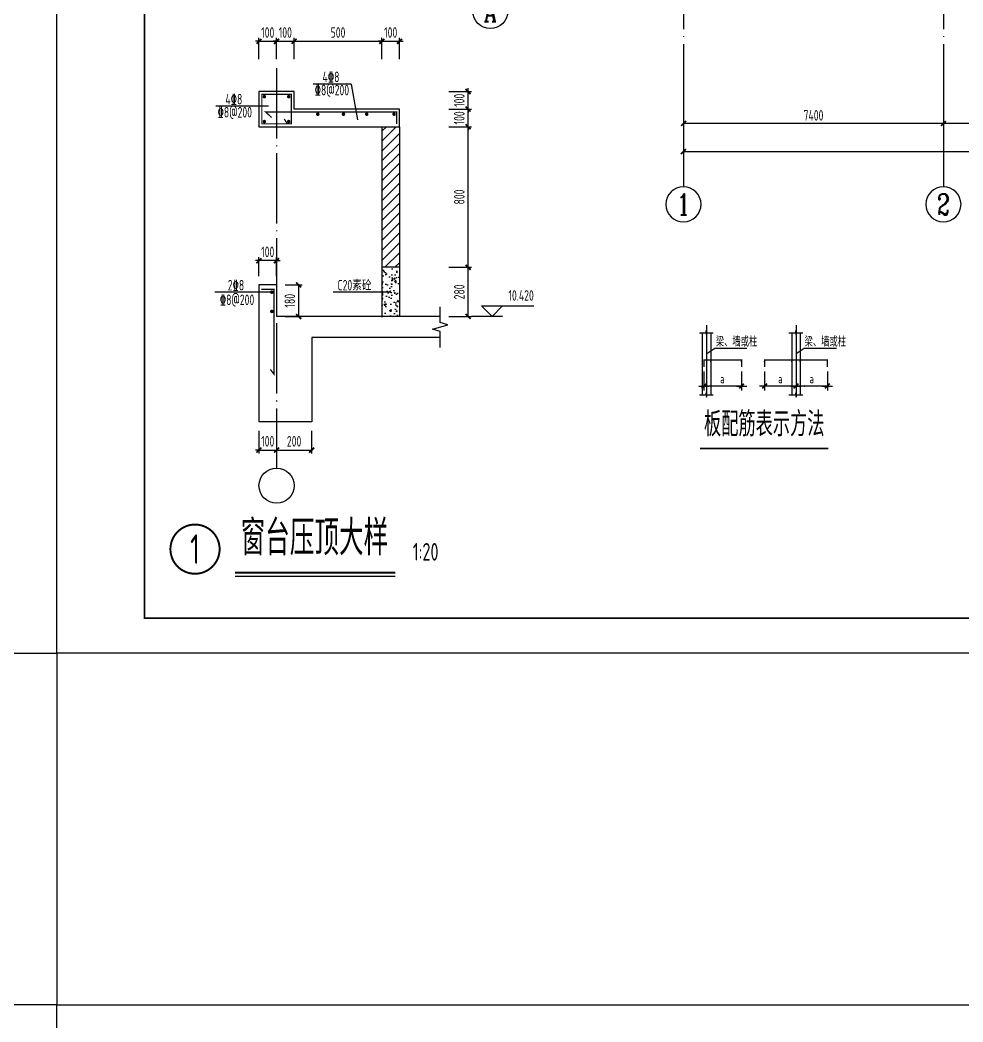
# Model space of a CAD drawing. Extents: x 9732137 to 18866768, y -962146 to 246094.
# Drawn here: x 9776014 to 9802854, y -475194 to -446693 of the extents above; entities that cross this region are included whole.
import ezdxf
from ezdxf.enums import TextEntityAlignment as Align

# ---------------------------------------------------------------- set-up
doc = ezdxf.new("R2010")
doc.units = 0
doc.header["$LTSCALE"] = 1000
doc.linetypes.add('DOTE', pattern=[2.42, 2, -0.2, 0.02, -0.2])
doc.layers.get('0').update_dxf_attribs({"linetype": 'CONTINUOUS'})
doc.layers.get('Defpoints').update_dxf_attribs({"linetype": 'CONTINUOUS'})
for name, color, linetype in [('AXIS', 1, 'DOTE'), ('AXIS_DIM', 3, 'CONTINUOUS'), ('AXIS_NUM', 7, 'CONTINUOUS'), ('BORDER', 7, 'CONTINUOUS'), ('DIM', 3, 'CONTINUOUS'), ('DIM_IDEN', 116, 'CONTINUOUS'), ('HATCH', 254, 'CONTINUOUS'), ('NUM', 7, 'CONTINUOUS'), ('TEXT', 7, 'CONTINUOUS'), ('THIN', 7, 'CONTINUOUS'), ('柱', 2, 'CONTINUOUS')]:
    doc.layers.add(name, color=color, linetype=linetype)
doc.layers.add('rein', color=6, linetype='ByLayer', lineweight=18)
doc.styles.add('TSSD_Axis', font='Complex.shx', dxfattribs={"width": 0.7, "bigfont": 'hztxt.shx'})
doc.styles.add('TSSD_Dimension', font='Tssdeng.shx', dxfattribs={"width": 0.7, "bigfont": 'hztxt.shx'})
doc.styles.add('TSSD_Label', font='Tssdeng.shx', dxfattribs={"width": 0.7, "bigfont": 'hztxt.shx'})
doc.styles.add('TSSD_Norm', font='Tssdeng.shx', dxfattribs={"width": 0.7, "bigfont": 'hztxt.shx'})
doc.styles.add('TSSD_Num', font='Tssdeng.shx', dxfattribs={"width": 0.7, "bigfont": 'hztxt.shx'})
doc.styles.add('TSSD_Rein', font='Tssdeng.shx', dxfattribs={"width": 0.7, "bigfont": 'hztxt.shx'})
doc.dimstyles.new('TSSD_100_100$0', dxfattribs={"dimtxt": 300, "dimasz": 100, "dimexe": 100, "dimexo": 250, "dimgap": 80, "dimtad": 1, "dimdec": 0, "dimzin": 0, "dimdsep": 46, "dimtxsty": 'TSSD_Dimension', "dimblk1": 'ARCHTICK', "dimblk2": 'ARCHTICK', "dimsah": 1, "dimcen": 0, "dimclrd": 3, "dimclre": 256, "dimclrt": 7, "dimadec": 1, "dimazin": 0, "dimtfac": 1, "dimtdec": 0, "dimtix": 1, "dimtmove": 2, "dimatfit": 3, "dimldrblk": 'ARCHTICK', "dimfxl": 1, "dimtolj": 1, "dimtzin": 0, "dimarcsym": 0})
doc.dimstyles.new('TSSD_20_100', dxfattribs={"dimtxt": 300, "dimasz": 100, "dimexe": 100, "dimexo": 250, "dimgap": 100, "dimtad": 1, "dimdec": 0, "dimlfac": 0.2, "dimzin": 0, "dimdsep": 46, "dimtxsty": 'TSSD_Dimension', "dimblk": 'ARCHTICK', "dimcen": 0, "dimclrt": 7, "dimadec": 0, "dimazin": 0, "dimtfac": 1, "dimtdec": 0, "dimtix": 1, "dimtmove": 2, "dimatfit": 3, "dimldrblk": 'ARCHTICK', "dimfxl": 1, "dimtolj": 1, "dimtzin": 0, "dimarcsym": 0})

# ---------------------------------------------------------------- blocks, each defined once
blk = doc.blocks.new('ts_axno')
at = {"color": 0, "linetype": 'ByBlock', "lineweight": -2}
blk.add_circle((0, 0), 0.5, dxfattribs=at)
at = {"color": 0, "linetype": 'ByBlock', "lineweight": -2, "style": 'TSSD_Axis', "width": 0.7}
blk.add_attdef('A', text='', height=0.6, dxfattribs=at).set_placement((0, 0), align=Align.MIDDLE_CENTER)
blk = doc.blocks.new('_ArchTick')
at = {"color": 0, "linetype": 'ByBlock', "const_width": 0.5}
blk.add_lwpolyline([(-0.71, -0.71), (0.71, 0.71)], dxfattribs=at)
blk = doc.blocks.new('*D454')
at = {"layer": 'AXIS_DIM', "lineweight": -2}
for p, q in [((9802299, -447685), (9802299, -449735)), ((9809499, -447685), (9809499, -449735))]:
    blk.add_line(p, q, dxfattribs=at)
at = {"layer": 'AXIS_DIM', "color": 3, "lineweight": -2}
blk.add_line((9809499, -449635), (9802299, -449635), dxfattribs=at)
at = {"layer": 'Defpoints', "color": 0}
for p in [(9802299, -447435), (9809499, -447435), (9802299, -449635)]:
    blk.add_point(p, dxfattribs=at)
at = {"layer": 'AXIS_DIM', "color": 3, "lineweight": -2, "xscale": 100, "yscale": 100, "zscale": 100, "rotation": 180}
blk.add_blockref('_ArchTick', (9802299, -449635), dxfattribs=at)
at = {"layer": 'AXIS_DIM', "color": 3, "lineweight": -2, "xscale": 100, "yscale": 100, "zscale": 100}
blk.add_blockref('_ArchTick', (9809499, -449635), dxfattribs=at)
at = {"layer": 'AXIS_DIM', "color": 7, "insert": (9805899, -449405), "char_height": 300, "attachment_point": 5, "style": 'TSSD_Dimension'}
blk.add_mtext('\\A1;7200', dxfattribs=at)
blk = doc.blocks.new('*D455')
at = {"layer": 'AXIS_DIM', "lineweight": -2}
for p, q in [((9794899, -447685), (9794899, -449735)), ((9802299, -447685), (9802299, -449735))]:
    blk.add_line(p, q, dxfattribs=at)
at = {"layer": 'AXIS_DIM', "color": 3, "lineweight": -2}
blk.add_line((9802299, -449635), (9794899, -449635), dxfattribs=at)
at = {"layer": 'Defpoints', "color": 0}
for p in [(9794899, -447435), (9802299, -447435), (9794899, -449635)]:
    blk.add_point(p, dxfattribs=at)
at = {"layer": 'AXIS_DIM', "color": 3, "lineweight": -2, "xscale": 100, "yscale": 100, "zscale": 100, "rotation": 180}
blk.add_blockref('_ArchTick', (9794899, -449635), dxfattribs=at)
at = {"layer": 'AXIS_DIM', "color": 3, "lineweight": -2, "xscale": 100, "yscale": 100, "zscale": 100}
blk.add_blockref('_ArchTick', (9802299, -449635), dxfattribs=at)
at = {"layer": 'AXIS_DIM', "color": 7, "insert": (9798599, -449405), "char_height": 300, "attachment_point": 5, "style": 'TSSD_Dimension'}
blk.add_mtext('\\A1;7400', dxfattribs=at)
blk = doc.blocks.new('*D456')
at = {"layer": 'AXIS_DIM', "lineweight": -2}
for p, q in [((9794899, -447685), (9794899, -450535)), ((9816899, -447685), (9816899, -450535))]:
    blk.add_line(p, q, dxfattribs=at)
at = {"layer": 'AXIS_DIM', "color": 3, "lineweight": -2}
blk.add_line((9794899, -450435), (9816899, -450435), dxfattribs=at)
at = {"layer": 'Defpoints', "color": 0}
for p in [(9794899, -447435), (9816899, -447435), (9816899, -450435)]:
    blk.add_point(p, dxfattribs=at)
at = {"layer": 'AXIS_DIM', "color": 3, "lineweight": -2, "xscale": 100, "yscale": 100, "zscale": 100, "rotation": 180}
blk.add_blockref('_ArchTick', (9794899, -450435), dxfattribs=at)
at = {"layer": 'AXIS_DIM', "color": 3, "lineweight": -2, "xscale": 100, "yscale": 100, "zscale": 100}
blk.add_blockref('_ArchTick', (9816899, -450435), dxfattribs=at)
at = {"layer": 'AXIS_DIM', "color": 7, "insert": (9805899, -450205), "char_height": 300, "attachment_point": 5, "style": 'TSSD_Dimension'}
blk.add_mtext('\\A1;22000', dxfattribs=at)
blk = doc.blocks.new('_DIMX')
blk.add_line((-150, 0), (150, 0))
at = {"const_width": 50}
blk.add_lwpolyline([(-70, -70), (70, 70)], dxfattribs=at)
blk = doc.blocks.new('ts_idx1')
at = {"color": 0, "linetype": 'ByBlock', "lineweight": -2, "const_width": 0.04}
blk.add_lwpolyline([(-0.5, 0, 1), (0.5, 0, 1)], format="xyb", close=True, dxfattribs=at)
at = {"color": 0, "linetype": 'ByBlock', "lineweight": -2, "style": 'TSSD_Num', "width": 0.7}
blk.add_attdef('A', text='', height=0.6, dxfattribs=at).set_placement((0, 0), align=Align.MIDDLE_CENTER)
blk = doc.blocks.new('*D558')
at = {"layer": 'Defpoints', "color": 0}
for p in [(9787970, -453727), (9788768, -453727), (9787970, -455127)]:
    blk.add_point(p, dxfattribs=at)
at = {"layer": 'DIM', "color": 0, "lineweight": -2}
for p, q in [((9788220, -453727), (9788868, -453727)), ((9788768, -455127), (9788768, -453727)), ((9788220, -455127), (9788868, -455127))]:
    blk.add_line(p, q, dxfattribs=at)
at = {"layer": 'DIM', "color": 0, "lineweight": -2, "xscale": 100, "yscale": 100, "zscale": 100}
for p, rotation in [((9788768, -453727), 90), ((9788768, -455127), 270)]:
    blk.add_blockref('_ArchTick', p, dxfattribs=dict(at, rotation=rotation))
at = {"layer": 'DIM', "color": 7, "insert": (9788518, -454427), "char_height": 300, "attachment_point": 5, "rotation": 90, "style": 'TSSD_Dimension'}
blk.add_mtext('\\A1;280', dxfattribs=at)
blk = doc.blocks.new('*D548')
at = {"layer": 'Defpoints', "color": 0}
for p in [(9787970, -449727), (9788768, -449727), (9787970, -453727)]:
    blk.add_point(p, dxfattribs=at)
at = {"layer": 'DIM', "color": 0, "lineweight": -2}
for p, q in [((9788220, -449727), (9788868, -449727)), ((9788768, -453727), (9788768, -449727)), ((9788220, -453727), (9788868, -453727))]:
    blk.add_line(p, q, dxfattribs=at)
at = {"layer": 'DIM', "color": 0, "lineweight": -2, "xscale": 100, "yscale": 100, "zscale": 100}
for p, rotation in [((9788768, -449727), 90), ((9788768, -453727), 270)]:
    blk.add_blockref('_ArchTick', p, dxfattribs=dict(at, rotation=rotation))
at = {"layer": 'DIM', "color": 7, "insert": (9788518, -451727), "char_height": 300, "attachment_point": 5, "rotation": 90, "style": 'TSSD_Dimension'}
blk.add_mtext('\\A1;800', dxfattribs=at)
blk = doc.blocks.new('*D549')
at = {"layer": 'Defpoints', "color": 0}
for p in [(9787970, -449227), (9788768, -449227), (9787970, -449727)]:
    blk.add_point(p, dxfattribs=at)
at = {"layer": 'DIM', "color": 0, "lineweight": -2}
for p, q in [((9788768, -449227), (9788768, -449127)), ((9788220, -449227), (9788868, -449227)), ((9788768, -449727), (9788768, -449227)), ((9788220, -449727), (9788868, -449727)), ((9788768, -449727), (9788768, -449827))]:
    blk.add_line(p, q, dxfattribs=at)
at = {"layer": 'DIM', "color": 0, "lineweight": -2, "xscale": 100, "yscale": 100, "zscale": 100}
for p, rotation in [((9788768, -449227), 270), ((9788768, -449727), 90)]:
    blk.add_blockref('_ArchTick', p, dxfattribs=dict(at, rotation=rotation))
at = {"layer": 'DIM', "color": 7, "insert": (9788518, -449477), "char_height": 300, "attachment_point": 5, "rotation": 90, "style": 'TSSD_Dimension'}
blk.add_mtext('\\A1;100', dxfattribs=at)
blk = doc.blocks.new('*D550')
at = {"layer": 'Defpoints', "color": 0}
for p in [(9787970, -448727), (9788768, -448727), (9787970, -449227)]:
    blk.add_point(p, dxfattribs=at)
at = {"layer": 'DIM', "color": 0, "lineweight": -2}
for p, q in [((9788220, -448727), (9788868, -448727)), ((9788768, -448727), (9788768, -448627)), ((9788768, -449227), (9788768, -448727)), ((9788220, -449227), (9788868, -449227)), ((9788768, -449227), (9788768, -449327))]:
    blk.add_line(p, q, dxfattribs=at)
at = {"layer": 'DIM', "color": 0, "lineweight": -2, "xscale": 100, "yscale": 100, "zscale": 100}
for p, rotation in [((9788768, -448727), 270), ((9788768, -449227), 90)]:
    blk.add_blockref('_ArchTick', p, dxfattribs=dict(at, rotation=rotation))
at = {"layer": 'DIM', "color": 7, "insert": (9788518, -448977), "char_height": 300, "attachment_point": 5, "rotation": 90, "style": 'TSSD_Dimension'}
blk.add_mtext('\\A1;100', dxfattribs=at)
blk = doc.blocks.new('*D551')
at = {"layer": 'Defpoints', "color": 0}
for p in [(9783315, -454227), (9783315, -455127), (9783943, -455127)]:
    blk.add_point(p, dxfattribs=at)
at = {"layer": 'DIM', "color": 0, "lineweight": -2}
for p, q in [((9783565, -454227), (9784043, -454227)), ((9783943, -454227), (9783943, -455127)), ((9783565, -455127), (9784043, -455127))]:
    blk.add_line(p, q, dxfattribs=at)
at = {"layer": 'DIM', "color": 0, "lineweight": -2, "xscale": 100, "yscale": 100, "zscale": 100}
for p, rotation in [((9783943, -454227), 90), ((9783943, -455127), 270)]:
    blk.add_blockref('_ArchTick', p, dxfattribs=dict(at, rotation=rotation))
at = {"layer": 'DIM', "color": 7, "insert": (9783693, -454677), "char_height": 300, "attachment_point": 5, "rotation": 90, "style": 'TSSD_Dimension'}
blk.add_mtext('\\A1;180', dxfattribs=at)
blk = doc.blocks.new('*D552')
at = {"layer": 'Defpoints', "color": 0}
for p in [(9782815, -453538), (9782815, -454227), (9783315, -454227)]:
    blk.add_point(p, dxfattribs=at)
at = {"layer": 'DIM', "color": 0, "lineweight": -2}
for p, q in [((9782815, -453977), (9782815, -453438)), ((9783315, -453977), (9783315, -453438)), ((9782815, -453538), (9782715, -453538)), ((9783315, -453538), (9782815, -453538)), ((9783315, -453538), (9783415, -453538))]:
    blk.add_line(p, q, dxfattribs=at)
at = {"layer": 'DIM', "color": 0, "lineweight": -2, "xscale": 100, "yscale": 100, "zscale": 100}
blk.add_blockref('_ArchTick', (9782815, -453538), dxfattribs=at)
at = {"layer": 'DIM', "color": 0, "lineweight": -2, "xscale": 100, "yscale": 100, "zscale": 100, "rotation": 180}
blk.add_blockref('_ArchTick', (9783315, -453538), dxfattribs=at)
at = {"layer": 'DIM', "color": 7, "insert": (9783065, -453288), "char_height": 300, "attachment_point": 5, "style": 'TSSD_Dimension'}
blk.add_mtext('\\A1;100', dxfattribs=at)
blk = doc.blocks.new('*D553')
at = {"layer": 'Defpoints', "color": 0}
for p in [(9782815, -458127), (9783315, -458127), (9783315, -458927)]:
    blk.add_point(p, dxfattribs=at)
at = {"layer": 'DIM', "color": 0, "lineweight": -2}
for p, q in [((9782815, -458377), (9782815, -459027)), ((9783315, -458377), (9783315, -459027)), ((9782815, -458927), (9782715, -458927)), ((9782815, -458927), (9783315, -458927)), ((9783315, -458927), (9783415, -458927))]:
    blk.add_line(p, q, dxfattribs=at)
at = {"layer": 'DIM', "color": 0, "lineweight": -2, "xscale": 100, "yscale": 100, "zscale": 100}
blk.add_blockref('_ArchTick', (9782815, -458927), dxfattribs=at)
at = {"layer": 'DIM', "color": 0, "lineweight": -2, "xscale": 100, "yscale": 100, "zscale": 100, "rotation": 180}
blk.add_blockref('_ArchTick', (9783315, -458927), dxfattribs=at)
at = {"layer": 'DIM', "color": 7, "insert": (9783065, -458677), "char_height": 300, "attachment_point": 5, "style": 'TSSD_Dimension'}
blk.add_mtext('\\A1;100', dxfattribs=at)
blk = doc.blocks.new('*D554')
at = {"layer": 'Defpoints', "color": 0}
for p in [(9783315, -458127), (9784315, -458127), (9784315, -458927)]:
    blk.add_point(p, dxfattribs=at)
at = {"layer": 'DIM', "color": 0, "lineweight": -2}
for p, q in [((9783315, -458377), (9783315, -459027)), ((9784315, -458377), (9784315, -459027)), ((9783315, -458927), (9784315, -458927))]:
    blk.add_line(p, q, dxfattribs=at)
at = {"layer": 'DIM', "color": 0, "lineweight": -2, "xscale": 100, "yscale": 100, "zscale": 100, "rotation": 180}
blk.add_blockref('_ArchTick', (9783315, -458927), dxfattribs=at)
at = {"layer": 'DIM', "color": 0, "lineweight": -2, "xscale": 100, "yscale": 100, "zscale": 100}
blk.add_blockref('_ArchTick', (9784315, -458927), dxfattribs=at)
at = {"layer": 'DIM', "color": 7, "insert": (9783815, -458677), "char_height": 300, "attachment_point": 5, "style": 'TSSD_Dimension'}
blk.add_mtext('\\A1;200', dxfattribs=at)
blk = doc.blocks.new('*D555')
at = {"layer": 'Defpoints', "color": 0}
for p in [(9783315, -447298), (9782815, -448060), (9783315, -448060)]:
    blk.add_point(p, dxfattribs=at)
at = {"layer": 'DIM', "color": 0, "lineweight": -2}
for p, q in [((9782815, -447298), (9782715, -447298)), ((9782815, -447810), (9782815, -447198)), ((9782815, -447298), (9783315, -447298)), ((9783315, -447810), (9783315, -447198)), ((9783315, -447298), (9783415, -447298))]:
    blk.add_line(p, q, dxfattribs=at)
at = {"layer": 'DIM', "color": 0, "lineweight": -2, "xscale": 100, "yscale": 100, "zscale": 100}
blk.add_blockref('_ArchTick', (9782815, -447298), dxfattribs=at)
at = {"layer": 'DIM', "color": 0, "lineweight": -2, "xscale": 100, "yscale": 100, "zscale": 100, "rotation": 180}
blk.add_blockref('_ArchTick', (9783315, -447298), dxfattribs=at)
at = {"layer": 'DIM', "color": 7, "insert": (9783065, -447048), "char_height": 300, "attachment_point": 5, "style": 'TSSD_Dimension'}
blk.add_mtext('\\A1;100', dxfattribs=at)
blk = doc.blocks.new('*D556')
at = {"layer": 'Defpoints', "color": 0}
for p in [(9783815, -447298), (9783315, -448060), (9783815, -448060)]:
    blk.add_point(p, dxfattribs=at)
at = {"layer": 'DIM', "color": 0, "lineweight": -2}
for p, q in [((9783315, -447298), (9783215, -447298)), ((9783315, -447810), (9783315, -447198)), ((9783315, -447298), (9783815, -447298)), ((9783815, -447810), (9783815, -447198)), ((9783815, -447298), (9783915, -447298))]:
    blk.add_line(p, q, dxfattribs=at)
at = {"layer": 'DIM', "color": 0, "lineweight": -2, "xscale": 100, "yscale": 100, "zscale": 100}
blk.add_blockref('_ArchTick', (9783315, -447298), dxfattribs=at)
at = {"layer": 'DIM', "color": 0, "lineweight": -2, "xscale": 100, "yscale": 100, "zscale": 100, "rotation": 180}
blk.add_blockref('_ArchTick', (9783815, -447298), dxfattribs=at)
at = {"layer": 'DIM', "color": 7, "insert": (9783565, -447048), "char_height": 300, "attachment_point": 5, "style": 'TSSD_Dimension'}
blk.add_mtext('\\A1;100', dxfattribs=at)
blk = doc.blocks.new('*D557')
at = {"layer": 'Defpoints', "color": 0}
for p in [(9786315, -447298), (9783815, -448060), (9786315, -448060)]:
    blk.add_point(p, dxfattribs=at)
at = {"layer": 'DIM', "color": 0, "lineweight": -2}
for p, q in [((9783815, -447810), (9783815, -447198)), ((9783815, -447298), (9786315, -447298)), ((9786315, -447810), (9786315, -447198))]:
    blk.add_line(p, q, dxfattribs=at)
at = {"layer": 'DIM', "color": 0, "lineweight": -2, "xscale": 100, "yscale": 100, "zscale": 100, "rotation": 180}
blk.add_blockref('_ArchTick', (9783815, -447298), dxfattribs=at)
at = {"layer": 'DIM', "color": 0, "lineweight": -2, "xscale": 100, "yscale": 100, "zscale": 100}
blk.add_blockref('_ArchTick', (9786315, -447298), dxfattribs=at)
at = {"layer": 'DIM', "color": 7, "insert": (9785065, -447048), "char_height": 300, "attachment_point": 5, "style": 'TSSD_Dimension'}
blk.add_mtext('\\A1;500', dxfattribs=at)
blk = doc.blocks.new('*D559')
at = {"layer": 'Defpoints', "color": 0}
for p in [(9786815, -447298), (9786315, -448060), (9786815, -448060)]:
    blk.add_point(p, dxfattribs=at)
at = {"layer": 'DIM', "color": 0, "lineweight": -2}
for p, q in [((9786315, -447298), (9786215, -447298)), ((9786315, -447810), (9786315, -447198)), ((9786315, -447298), (9786815, -447298)), ((9786815, -447810), (9786815, -447198)), ((9786815, -447298), (9786915, -447298))]:
    blk.add_line(p, q, dxfattribs=at)
at = {"layer": 'DIM', "color": 0, "lineweight": -2, "xscale": 100, "yscale": 100, "zscale": 100}
blk.add_blockref('_ArchTick', (9786315, -447298), dxfattribs=at)
at = {"layer": 'DIM', "color": 0, "lineweight": -2, "xscale": 100, "yscale": 100, "zscale": 100, "rotation": 180}
blk.add_blockref('_ArchTick', (9786815, -447298), dxfattribs=at)
at = {"layer": 'DIM', "color": 7, "insert": (9786565, -447048), "char_height": 300, "attachment_point": 5, "style": 'TSSD_Dimension'}
blk.add_mtext('\\A1;100', dxfattribs=at)

msp = doc.modelspace()

# ---------------------------------------------------------------- hatches: boundary and pattern name
at = {"layer": 'HATCH'}
h = msp.add_hatch(dxfattribs=at)
h.set_pattern_fill('METAL', color=256, scale=50, style=0)
h.set_pattern_definition([(45, (-209402.43, -117569.83), (-141.4213562, 141.4213562), [])])
h.paths.add_polyline_path([(9786815.3, -449726.8), (9786315.3, -449726.8), (9786315.3, -453726.8), (9786815.3, -453726.8)])
h = msp.add_hatch(dxfattribs=at)
h.set_pattern_fill('CONCRETE', color=256, scale=50, style=0)
h.set_pattern_definition([(50, (-209402.43, -117569.83), (358.630091, -31.3760675), [37.5, -412.5]), (355, (-209402.43, -117569.83), (-69.375667, 376.096067), [30, -330]), (100.4514, (-209372.54, -117572.45), (289.254691, 344.719771), [31.870095, -350.571056]), (46.1842, (-209402.43, -117469.83), (533.620524, -82.759507), [56.25, -618.75]), (96.6356, (-209357.96, -117476.73), (467.331353, 487.058935), [47.805144, -525.8565]), (351.1842, (-209402.43, -117469.83), (467.330973, 487.0593), [45, -495]), (21, (-209352.43, -117494.83), (298.453526, -201.309445), [37.5, -412.5]), (326, (-209352.43, -117494.83), (121.657666, 362.575023), [30, -330]), (71.4514, (-209327.56, -117511.6), (420.111314, 161.265248), [31.870095, -350.571056]), (37.5, (-209402.43, -117569.83), (6.0799277, 166.4469269), [0, -326, 0, -335, 0, -331.25]), (7.5, (-209402.43, -117569.83), (131.5347687, 197.205856), [0, -191, 0, -318.5, 0, -126.25]), (327.5, (-209513.93, -117569.83), (266.911218, -11.2774359), [0, -125, 0, -390, 0, -517.5]), (317.5, (-209563.93, -117569.83), (291.5930847, 50.052491), [0, -162.5, 0, -259, 0, -367.5])])
h.paths.add_polyline_path([(9786815.3, -453726.8), (9786315.3, -453726.8), (9786315.3, -455126.8), (9786815.3, -455126.8)])

# ---------------------------------------------------------------- linework, layer by layer
for p, q in [((9786315.3, -449726.8, 0), (9786315.3, -455126.8, 0)), ((9786815.3, -449726.8, 0), (9786815.3, -455126.8, 0)), ((9786815.3, -453726.8, 0), (9786315.3, -453726.8, 0)), ((9782815.3, -454226.8, 0), (9782815.3, -458126.8, 0)), ((9783315.3, -454226.8, 0), (9782815.3, -454226.8, 0)), ((9783315.3, -454226.8, 0), (9783315.3, -455126.8, 0)), ((9787970, -455126.8, 0), (9783315.3, -455126.8, 0)), ((9795351.9, -455587, 0), (9795539.4, -455587, 0)), ((9795433.2, -455587, 0), (9795433.2, -457358.6, 0)), ((9795539.4, -455587, 0), (9795554.3, -455514.9, 0)), ((9795554.3, -455514.9, 0), (9795554.3, -455646.4, 0)), ((9795554.3, -455646.4, 0), (9795569.2, -455587, 0)), ((9795569.2, -455587, 0), (9795746.7, -455587, 0)), ((9795674.4, -455587, 0), (9795674.4, -457358.6, 0)), ((9797900.3, -455587, 0), (9798087.9, -455587, 0)), ((9797981.6, -455587, 0), (9797981.6, -457358.6, 0)), ((9798087.9, -455587, 0), (9798102.7, -455514.9, 0)), ((9798102.7, -455514.9, 0), (9798102.7, -455646.4, 0)), ((9798102.7, -455646.4, 0), (9798117.6, -455587, 0)), ((9798117.6, -455587, 0), (9798295.1, -455587, 0)), ((9798222.9, -455587, 0), (9798222.9, -457358.6, 0)), ((9787970, -455726.8, 0), (9784315.3, -455726.8, 0)), ((9784315.3, -455726.8, 0), (9784315.3, -458126.8, 0)), ((9795561.3, -456177.4, 0), (9795786.7, -456022.7, 0)), ((9795786.7, -456022.7, 0), (9796697.6, -456022.7, 0)), ((9798109.8, -456177.4, 0), (9798335.2, -456022.7, 0)), ((9798335.2, -456022.7, 0), (9799252.5, -456022.7, 0)), ((9795351.9, -457358.6, 0), (9795539.4, -457358.6, 0)), ((9795539.4, -457358.6, 0), (9795554.3, -457286.6, 0)), ((9795554.3, -457286.6, 0), (9795554.3, -457418.1, 0)), ((9795554.3, -457418.1, 0), (9795569.2, -457358.6, 0)), ((9795569.2, -457358.6, 0), (9795746.7, -457358.6, 0)), ((9797900.3, -457358.6, 0), (9798087.9, -457358.6, 0)), ((9798087.9, -457358.6, 0), (9798102.7, -457286.6, 0)), ((9798102.7, -457286.6, 0), (9798102.7, -457418.1, 0)), ((9798102.7, -457418.1, 0), (9798117.6, -457358.6, 0)), ((9798117.6, -457358.6, 0), (9798295.1, -457358.6, 0)), ((9784315.3, -458126.8, 0), (9782815.3, -458126.8, 0))]:
    msp.add_line(p, q)
at = {"color": 0, "linetype": 'ByBlock'}
for p, q in [((9795480.6, -456692, 0), (9795480.6, -457233.8, 0)), ((9796553.1, -456692, 0), (9796553.1, -457233.8, 0)), ((9797209.6, -456692, 0), (9797209.6, -457233.8, 0)), ((9797981.6, -456692, 0), (9797981.6, -457233.8, 0)), ((9798222.9, -456692, 0), (9798222.9, -457233.8, 0)), ((9798993.9, -456692, 0), (9798993.9, -457233.8, 0)), ((9796552.1, -457104.8, 0), (9795457.5, -457104.8, 0)), ((9798102.3, -457104.8, 0), (9797210.6, -457104.8, 0)), ((9798993.9, -457104.8, 0), (9798102.3, -457104.8, 0))]:
    msp.add_line(p, q, dxfattribs=at)
at = {"elevation": 0}
msp.add_lwpolyline([(9782815.3, -449726.8), (9786815.3, -449726.8), (9786815.3, -449226.8), (9783815.3, -449226.8), (9783815.3, -448726.8), (9782815.3, -448726.8), (9782815.3, -449726.8)], dxfattribs=at)
at = {"color": 1, "const_width": 40, "elevation": 0}
for points in [[(9795480.6, -456564.6), (9795480.6, -456365.5), (9796553.1, -456365.5), (9796553.1, -456564.6)], [(9797209.6, -456564.6), (9797209.6, -456365.5), (9798994.9, -456365.5), (9798994.9, -456564.6)]]:
    msp.add_lwpolyline(points, dxfattribs=at)
at = {"color": 0, "linetype": 'ByBlock'}
for p in [(9795674.4, -456402.5, 0), (9796553.1, -456402.5, 0), (9797209.6, -456402.5, 0), (9797981.6, -456402.5, 0), (9798222.9, -456402.5, 0), (9795507.4, -457104.8, 0), (9797209.6, -457104.8, 0), (9798102.3, -457104.8, 0), (9798343.5, -457104.8, 0)]:
    msp.add_point(p, dxfattribs=at)
at = {"layer": 'AXIS'}
for p, q in [((9794898.5, -430435.1, 0), (9794898.5, -447435.1, 0)), ((9802298.5, -430435.1, 0), (9802298.5, -447435.1, 0))]:
    msp.add_line(p, q, dxfattribs=at)
at = {"layer": 'AXIS', "linetype": 'DOTE'}
msp.add_line((9783315.3, -448060.5, 0), (9783315.3, -459436.5, 0), dxfattribs=at)
at = {"layer": 'AXIS', "color": 1, "linetype": 'DOTE'}
for p, q in [((9795553.8, -455370.2, 0), (9795553.8, -457536.5, 0)), ((9798102.3, -455370.2, 0), (9798102.3, -457536.5, 0))]:
    msp.add_line(p, q, dxfattribs=at)
at = {"layer": 'AXIS_NUM'}
for p, q in [((9794898.5, -447435.1, 0), (9794898.5, -451435.1, 0)), ((9802298.5, -447435.1, 0), (9802298.5, -451435.1, 0))]:
    msp.add_line(p, q, dxfattribs=at)
at = {"layer": 'BORDER'}
for points in [[(9777056.8, -464706.3), (9777056.8, -422706.3), (9836456.8, -422706.3), (9836456.8, -464706.3)], [(9777056.8, -516706.3), (9777056.8, -474706.3), (9836456.8, -474706.3), (9836456.8, -516706.3)]]:
    msp.add_lwpolyline(points, close=True, dxfattribs=at)
at = {"layer": 'BORDER', "const_width": 50}
msp.add_lwpolyline([(9779556.8, -463706.3), (9779556.8, -423706.3), (9835456.8, -423706.3), (9835456.8, -463706.3)], close=True, dxfattribs=at)
at = {"layer": 'NUM'}
for p, q in [((9789149, -454826.8, 0), (9789749, -454826.8, 0)), ((9789449, -455126.8, 0), (9789149, -454826.8, 0)), ((9789449, -455126.8, 0), (9789749, -454826.8, 0)), ((9789749, -454826.8, 0), (9790637.5, -454826.8, 0)), ((9789749, -455126.8, 0), (9788867.8, -455126.8, 0))]:
    msp.add_line(p, q, dxfattribs=at)
at = {"layer": 'NUM', "const_width": 50}
for points, elevation in [([(9795365.3, -458880.4), (9799021.3, -458880.4)], 0), ([(9782136.9, -462412.9), (9786692.7, -462412.9)], 1.6)]:
    msp.add_lwpolyline(points, dxfattribs=dict(at, elevation=elevation))
at = {"layer": 'NUM', "elevation": 1.6}
msp.add_lwpolyline([(9782136.9, -462512.9), (9786692.7, -462512.9)], dxfattribs=at)
at = {"layer": 'rein', "const_width": 35, "elevation": 0}
msp.add_lwpolyline([(9782895.3, -449646.8), (9783735.3, -449646.8), (9783735.3, -449306.8), (9783735.3, -449306.8), (9783735.3, -448806.8), (9782895.3, -448806.8)], close=True, dxfattribs=at)
at = {"layer": 'rein', "const_width": 50, "elevation": 0}
for points in [[(9782943, -448872.5, 1), (9782993, -448872.5, 1)], [(9783687.6, -448872.5, -1), (9783637.6, -448872.5, -1)], [(9784463.8, -449372.5, 1), (9784513.8, -449372.5, 1)], [(9785195.2, -449372.5, 1), (9785245.2, -449372.5, 1)], [(9785856.8, -449372.5, 1), (9785906.8, -449372.5, 1)], [(9786635.3, -449372.5, 1), (9786685.3, -449372.5, 1)], [(9782943, -449581.1, -1), (9782993, -449581.1, -1)], [(9783687.6, -449581.1, 1), (9783637.6, -449581.1, 1)], [(9783155.1, -454434.4, 1), (9783205.1, -454434.4, 1)], [(9783155.1, -454982.2, 1), (9783205.1, -454982.2, 1)]]:
    msp.add_lwpolyline(points, format="xyb", close=True, dxfattribs=at)
at = {"layer": 'rein', "elevation": 0}
for points, const_width in [([(9783177.2, -449465.8), (9783001, -449306.8), (9786735.3, -449306.8), (9786735.3, -449646.8)], 35), ([(9783625.7, -449646.8), (9783535.2, -449510.4)], 35), ([(9782880.4, -454355.8), (9782880.4, -454355.8), (9783245.4, -454355.8), (9783245.4, -456771.1), (9783245.4, -456771.1), (9783139.4, -456633.4)], 36)]:
    msp.add_lwpolyline(points, dxfattribs=dict(at, const_width=const_width))
at = {"layer": 'TEXT'}
for p, q in [((9783180.1, -454434.4, 0), (9781559.4, -454434.4, 0)), ((9786549, -454434.4, 0), (9784928.3, -454434.4, 0))]:
    msp.add_line(p, q, dxfattribs=at)
at = {"layer": 'THIN', "color": 7, "ltscale": 0.5}
for p, q in [((9785438.9, -448513.6, 0), (9784354.3, -448513.6, 0)), ((9785438.9, -448513.6, 0), (9785623.7, -449533.2, 0)), ((9783090.2, -449145.5, 0), (9781590.6, -449145.5, 0))]:
    msp.add_line(p, q, dxfattribs=at)
at = {"layer": 'THIN', "elevation": 0}
msp.add_lwpolyline([(9787970, -456006.8), (9787970, -455556.8), (9787750, -455486.8), (9788190, -455366.8), (9787970, -455296.8), (9787970, -454846.8)], dxfattribs=at)
at = {"layer": '柱'}
msp.add_lwpolyline([(9732136.8, -464706.3), (9777056.8, -464706.3), (9777056.8, -474706.3), (9732136.8, -474706.3)], close=True, dxfattribs=at)

# ---------------------------------------------------------------- block references
at = {"color": 0, "linetype": 'ByBlock', "xscale": 0.9649999998509884, "yscale": 0.9649999998509884, "zscale": 0.9649999999999996}
for p in [(9795480.6, -457104.8, 0), (9796553.1, -457104.8, 0), (9798102.3, -457104.8, 0), (9798994.9, -457104.8, 0)]:
    msp.add_blockref('_DIMX', p, dxfattribs=at)
at = {"color": 0, "linetype": 'ByBlock', "xscale": 0.9649999998509884, "yscale": 0.9649999998509884, "zscale": 0.9649999999999996, "rotation": 180}
msp.add_blockref('_DIMX', (9797209.6, -457104.8, 0), dxfattribs=at)
at = {"layer": 'AXIS_NUM'}
ref = msp.add_blockref('ts_axno', (9789398.5, -446435.1, 0), dxfattribs=dict(at, xscale=1000, yscale=1000, zscale=1000))
ref.add_attrib('A', 'A', dxfattribs={"height": 600, "style": 'TSSD_Axis', "width": 0.7}).set_placement((9789398.5, -446435.1, 0), align=Align.MIDDLE_CENTER)
ref = msp.add_blockref('ts_axno', (9794898.5, -451935.1, 0), dxfattribs=dict(at, xscale=-1000, yscale=1000, zscale=1000, rotation=180))
ref.add_attrib('1', '1', dxfattribs={"height": 600, "style": 'TSSD_Axis', "width": 0.7}).set_placement((9794898.5, -451935.1, 0), align=Align.MIDDLE_CENTER)
ref = msp.add_blockref('ts_axno', (9802298.5, -451935.1, 0), dxfattribs=dict(at, xscale=-1000, yscale=1000, zscale=1000, rotation=180))
ref.add_attrib('2', '2', dxfattribs={"height": 600, "style": 'TSSD_Axis', "width": 0.7}).set_placement((9802298.5, -451935.1, 0), align=Align.MIDDLE_CENTER)
at = {"layer": 'AXIS_NUM', "xscale": 1000, "yscale": 1000, "zscale": 1000, "rotation": 359.9999999999933}
msp.add_blockref('ts_axno', (9783315.3, -459936.5, 0), dxfattribs=at)
at = {"layer": 'DIM_IDEN'}
ref = msp.add_blockref('ts_idx1', (9780994.9, -461744.6, 0), dxfattribs=dict(at, xscale=1399.999972000718, yscale=1399.999972000136, zscale=1399.999972000001))
ref.add_attrib('1', '1', dxfattribs={"layer": 'THIN', "height": 840, "style": 'TSSD_Num', "width": 0.7}).set_placement((9780994.9, -461744.6, 44574.4), align=Align.MIDDLE_CENTER)

# ---------------------------------------------------------------- texts
at = {"style": 'TSSD_Rein', "width": 0.7}
for p in [(9795818.9, -455980.2, 0), (9798346.9, -455980.2, 0)]:
    msp.add_text('梁、墙或柱', height=250, dxfattribs=at).set_placement(p)
for p in [(9796004.8, -456900.8, 0), (9797656.4, -456900.8, 0), (9798548.1, -456900.8, 0)]:
    msp.add_text('a', height=250, dxfattribs=at).set_placement(p, align=Align.MIDDLE_CENTER)
at = {"layer": 'NUM', "color": 1, "style": 'TSSD_Label', "width": 0.7}
msp.add_text('10.420', height=300, dxfattribs=at).set_placement((9790637.5, -454766.8, 0), align=Align.BOTTOM_RIGHT)
at = {"layer": 'NUM', "style": 'TSSD_Norm', "width": 0.7}
for s, height, p in [('板配筋表示方法', 700, (9795482.2, -458745.9, 0)), ('窗台压顶大样', 1000, (9782292.8, -462220.8, 0)), ('1:20', 500, (9787192.7, -462220.8, 0))]:
    msp.add_text(s, height=height, dxfattribs=at).set_placement(p, align=Align.BOTTOM_LEFT)
at = {"layer": 'TEXT', "color": 7, "style": 'TSSD_Rein', "width": 0.7}
for s, p in [('4%%1328', (9784623.7, -448461.4, 0)), ('%%1328@200', (9784400.6, -448834.7, 0)), ('4%%1328', (9781860, -449093.4, 0)), ('%%1328@200', (9781636.9, -449466.6, 0))]:
    msp.add_text(s, height=300, rotation=360, dxfattribs=at).set_placement(p)
at = {"layer": 'TEXT', "style": 'TSSD_Rein', "width": 0.7}
for s, p in [('2%%1328', (9781927.1, -454386.4, 0)), ('C20素砼', (9785052.9, -454386.4, 0)), ('%%1328@200', (9781701.1, -454800.5, 0))]:
    msp.add_text(s, height=300, dxfattribs=at).set_placement(p)

# ---------------------------------------------------------------- dimensions: what is measured, and where the dimension line sits
at = {"layer": 'AXIS_DIM'}
for base, p1, p2, picture, middle in [((9794898.5, -449635.1, 0), (9802298.5, -447435.1, 0), (9794898.5, -447435.1, 0), '*D455', (9798598.5, -449405.1, 0)), ((9816898.5, -450435.1, 0), (9794898.5, -447435.1, 0), (9816898.5, -447435.1, 0), '*D456', (9805898.5, -450205.1, 0)), ((9802298.5, -449635.1, 0), (9809498.5, -447435.1, 0), (9802298.5, -447435.1, 0), '*D454', (9805898.5, -449405.1, 0))]:
    dim = msp.add_linear_dim(base=base, p1=p1, p2=p2, dimstyle='TSSD_100_100$0', dxfattribs=at)
    dim.commit()
    dim.dimension.update_dxf_attribs({"geometry": picture, "text_midpoint": middle})
at = {"layer": 'DIM'}
for base, p1, p2, picture, middle in [((9783315.3, -447298.4, 0), (9782815.3, -448060.5, 0), (9783315.3, -448060.5, 0), '*D555', (9783065.3, -447048.4, 0)), ((9783815.3, -447298.4, 0), (9783315.3, -448060.5, 0), (9783815.3, -448060.5, 0), '*D556', (9783565.3, -447048.4, 0)), ((9786315.3, -447298.4, 0), (9783815.3, -448060.5, 0), (9786315.3, -448060.5, 0), '*D557', (9785065.3, -447048.4, 0)), ((9786815.3, -447298.4, 0), (9786315.3, -448060.5, 0), (9786815.3, -448060.5, 0), '*D559', (9786565.3, -447048.4, 0)), ((9782815.3, -453538, 0), (9783315.3, -454226.8, 0), (9782815.3, -454226.8, 0), '*D552', (9783065.3, -453288, 0)), ((9783315.3, -458926.8, 0), (9782815.3, -458126.8, 0), (9783315.3, -458126.8, 0), '*D553', (9783065.3, -458676.8, 0)), ((9784315.3, -458926.8, 0), (9783315.3, -458126.8, 0), (9784315.3, -458126.8, 0), '*D554', (9783815.3, -458676.8, 0))]:
    dim = msp.add_linear_dim(base=base, p1=p1, p2=p2, dimstyle='TSSD_20_100', dxfattribs=at)
    dim.commit()
    dim.dimension.update_dxf_attribs({"geometry": picture, "text_midpoint": middle})
for base, p1, p2, picture, middle in [((9788767.8, -448726.8, 0), (9787970, -449226.8, 0), (9787970, -448726.8, 0), '*D550', (9788517.8, -448976.8, 0)), ((9788767.8, -449226.8, 0), (9787970, -449726.8, 0), (9787970, -449226.8, 0), '*D549', (9788517.8, -449476.8, 0)), ((9788767.8, -449726.8, 0), (9787970, -453726.8, 0), (9787970, -449726.8, 0), '*D548', (9788517.8, -451726.8, 0)), ((9788767.8, -453726.8, 0), (9787970, -455126.8, 0), (9787970, -453726.8, 0), '*D558', (9788517.8, -454426.8, 0)), ((9783942.7, -455126.8, 0), (9783315.3, -454226.8, 0), (9783315.3, -455126.8, 0), '*D551', (9783692.7, -454676.8, 0))]:
    dim = msp.add_linear_dim(base=base, p1=p1, p2=p2, angle=90, dimstyle='TSSD_20_100', dxfattribs=at)
    dim.commit()
    dim.dimension.update_dxf_attribs({"geometry": picture, "text_midpoint": middle})

doc.saveas('drawing.dxf')
